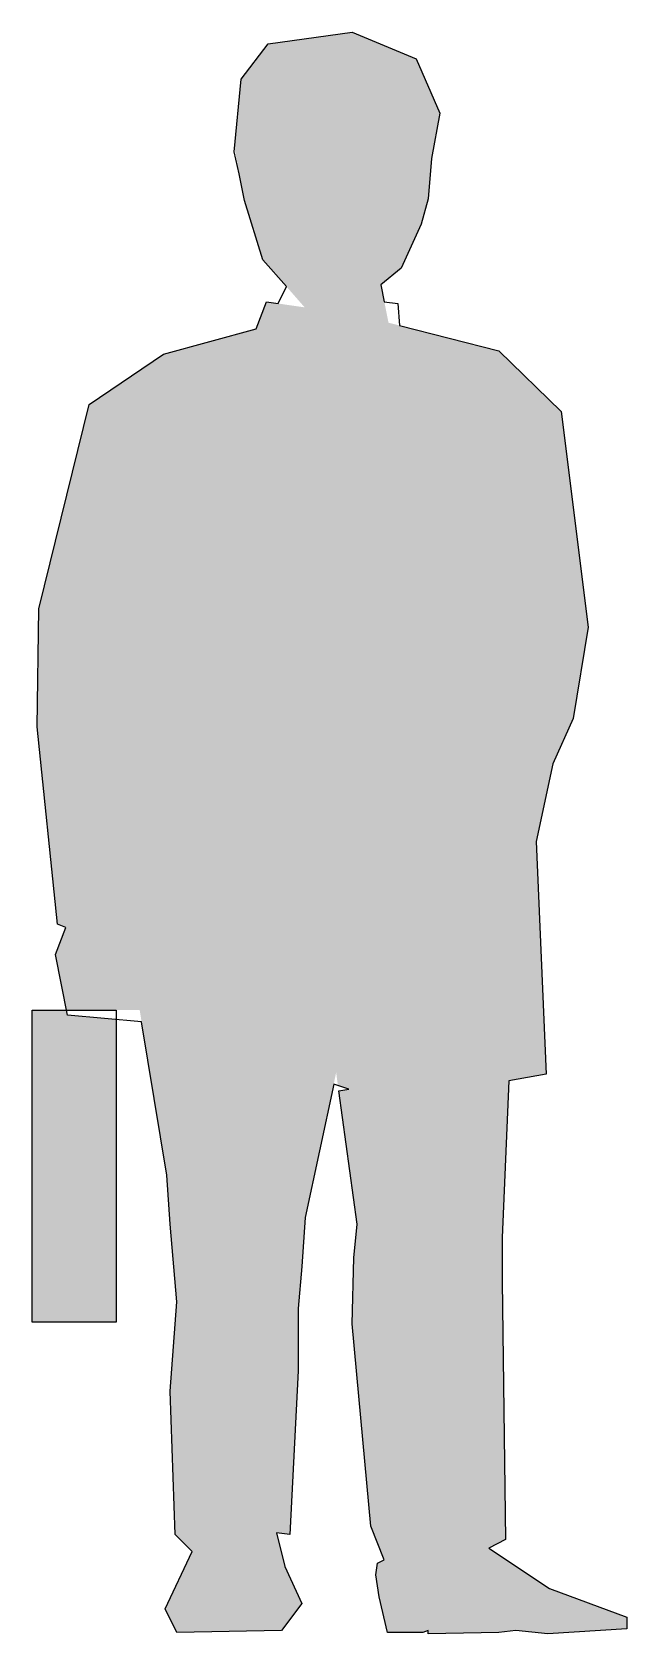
# Model space of a CAD drawing. Extents: x 2592 to 3015, y 119 to 1257.
import ezdxf

# ---------------------------------------------------------------- set-up
doc = ezdxf.new("R2010")
doc.units = 0
doc.layers.get('0').update_dxf_attribs({"linetype": 'CONTINUOUS'})

# ---------------------------------------------------------------- blocks, each defined once
blk = doc.blocks.new('*U0')
at = {"linetype": 'CONTINUOUS'}
for points in [[(2819.6, 1256.5), (2759.8, 1248.1), (2865.1, 1237.4)], [(2759.8, 1248.1), (2740.6, 1223), (2865.1, 1237.4)], [(2865.1, 1237.4), (2740.6, 1223), (2881.9, 1199)], [(2740.6, 1223), (2736, 1173.9), (2881.9, 1199)], [(2881.9, 1199), (2736, 1173.9), (2875.9, 1166.7)], [(2736, 1173.9), (2743, 1136.8), (2875.9, 1166.7)], [(2875.9, 1166.7), (2743, 1136.8), (2873.5, 1138)], [(2873.5, 1138), (2743, 1136.8), (2868.7, 1120)], [(2743, 1136.8), (2756.2, 1094.8), (2868.7, 1120)], [(2868.7, 1120), (2756.2, 1094.8), (2854.4, 1088.9)], [(2756.2, 1094.8), (2785.8, 1061), (2854.4, 1088.9)], [(2854.4, 1088.9), (2785.8, 1061), (2840, 1076.9)], [(2840, 1076.9), (2785.8, 1061), (2845.4, 1050.1)], [(2758.6, 1064.9), (2751.4, 1045.7), (2785.8, 1061)], [(2785.8, 1061), (2751.4, 1045.7), (2845.4, 1050.1)], [(2845.4, 1050.1), (2751.4, 1045.7), (2923.8, 1030.2)], [(2751.4, 1045.7), (2685.5, 1027.8), (2923.8, 1030.2)], [(2685.5, 1027.8), (2632.8, 991.9), (2968.1, 987.1)], [(2923.8, 1030.2), (2685.5, 1027.8), (2968.1, 987.1)], [(2632.8, 991.9), (2596.9, 847), (2968.1, 987.1)], [(2968.1, 987.1), (2596.9, 847), (2987.3, 833.8)], [(2596.9, 847), (2595.7, 763.1), (2987.3, 833.8)], [(2987.3, 833.8), (2595.7, 763.1), (2976.5, 769.1)], [(2976.5, 769.1), (2595.7, 763.1), (2962.1, 736.8)], [(2595.7, 763.1), (2610.1, 623), (2962.1, 736.8)], [(2962.1, 736.8), (2610.1, 623), (2950.2, 681.7)], [(2950.2, 681.7), (2610.1, 623), (2957.4, 516.4)], [(2616.1, 620.6), (2608.9, 601.5), (2668.6, 561.9)], [(2610.1, 623), (2616.1, 620.6), (2957.4, 516.4)], [(2616.1, 620.6), (2668.6, 561.9), (2808.2, 517.5)], [(2616.1, 620.6), (2808.2, 517.5), (2957.4, 516.4)], [(2608.9, 601.5), (2616.6, 561.9), (2668.6, 561.9)], [(2617.3, 558.3), (2616.6, 561.9), (2592.1, 561.9)], [(2592.1, 561.9), (2592.1, 340.4), (2617.3, 558.3)], [(2617.3, 558.3), (2592.1, 340.4), (2652, 555.2)], [(2668.6, 561.9), (2687.9, 444.6), (2808.2, 517.5)], [(2652, 555.2), (2592.1, 340.4), (2652, 340.4)], [(2808.2, 517.5), (2687.9, 444.6), (2786.1, 414.6)], [(2808.2, 517.5), (2809.5, 508.2), (2957.4, 516.4)], [(2957.4, 516.4), (2809.5, 508.2), (2931, 511.6)], [(2931, 511.6), (2809.5, 508.2), (2817.2, 505.7)], [(2817.2, 505.7), (2810.1, 504.5), (2926.2, 400.3)], [(2810.1, 504.5), (2823.2, 409.9), (2926.2, 400.3)], [(2931, 511.6), (2817.2, 505.7), (2926.2, 400.3)], [(2687.9, 444.6), (2690.3, 409.9), (2786.1, 414.6)], [(2786.1, 414.6), (2690.3, 409.9), (2783.7, 379.9)], [(2690.3, 409.9), (2695.1, 354.8), (2783.7, 379.9)], [(2823.2, 409.9), (2820.8, 385.9), (2926.2, 400.3)], [(2926.2, 400.3), (2820.8, 385.9), (2926.2, 369.1)], [(2783.7, 379.9), (2695.1, 354.8), (2781.3, 350)], [(2820.8, 385.9), (2819.6, 339.2), (2926.2, 369.1)], [(2926.2, 369.1), (2819.6, 339.2), (2928.6, 185.9)], [(2695.1, 354.8), (2690.3, 291.3), (2781.3, 350)], [(2781.3, 350), (2690.3, 291.3), (2781.3, 305.7)], [(2819.6, 339.2), (2824.4, 287.7), (2928.6, 185.9)], [(2781.3, 305.7), (2690.3, 291.3), (2765.8, 190.7)], [(2781.3, 305.7), (2765.8, 190.7), (2775.3, 189.5)], [(2690.3, 291.3), (2693.9, 189.5), (2765.8, 190.7)], [(2824.4, 287.7), (2832.8, 195.5), (2928.6, 185.9)], [(2832.8, 195.5), (2842.4, 171.5), (2928.6, 185.9)], [(2765.8, 190.7), (2693.9, 189.5), (2771.7, 166.8)], [(2693.9, 189.5), (2705.9, 177.5), (2771.7, 166.8)], [(2928.6, 185.9), (2842.4, 171.5), (2916.6, 179.9)], [(2705.9, 177.5), (2686.7, 136.8), (2771.7, 166.8)], [(2842.4, 171.5), (2837.6, 169.1), (2959.8, 151.2)], [(2916.6, 179.9), (2842.4, 171.5), (2959.8, 151.2)], [(2771.7, 166.8), (2686.7, 136.8), (2783.7, 140.4)], [(2837.6, 169.1), (2836.4, 160.8), (2959.8, 151.2)], [(2836.4, 160.8), (2838.8, 145.2), (2959.8, 151.2)], [(2959.8, 151.2), (2838.8, 145.2), (3014.8, 130.8)], [(2783.7, 140.4), (2686.7, 136.8), (2769.3, 121.2)], [(2686.7, 136.8), (2695.1, 120), (2769.3, 121.2)], [(2838.8, 145.2), (2844.8, 120), (3014.8, 130.8)], [(3014.8, 130.8), (2844.8, 120), (2873.5, 121.2)], [(3014.8, 130.8), (2873.5, 121.2), (2935.8, 121.2)], [(3014.8, 130.8), (2935.8, 121.2), (3014.8, 122.4)], [(2873.5, 121.2), (2844.8, 120), (2869.9, 120)], [(2873.5, 121.2), (2873.5, 118.9), (2923.8, 120)], [(2935.8, 121.2), (2873.5, 121.2), (2923.8, 120)], [(3014.8, 122.4), (2935.8, 121.2), (2958.6, 118.9)]]:
    blk.add_solid(points, dxfattribs=at)

msp = doc.modelspace()

# ---------------------------------------------------------------- linework, layer by layer
at = {"color": 0}
for points in [[(2759.8, 1248.1), (2819.6, 1256.5), (2865.1, 1237.4), (2881.9, 1199), (2875.9, 1166.7), (2873.5, 1138), (2868.7, 1120), (2854.4, 1088.9), (2840, 1076.9), (2842.4, 1064.9), (2852, 1063.7), (2853.2, 1048.1), (2923.8, 1030.2), (2968.1, 987.1), (2987.3, 833.8), (2976.5, 769.1), (2962.1, 736.8), (2950.2, 681.7), (2957.4, 516.4), (2931, 511.6), (2926.2, 400.3), (2926.2, 369.1), (2928.6, 185.9), (2916.6, 179.9), (2959.8, 151.2), (3014.8, 130.8), (3014.8, 122.4), (2958.6, 118.9), (2935.8, 121.2), (2923.8, 120), (2873.5, 118.9), (2873.5, 121.2), (2869.9, 120), (2844.8, 120), (2838.8, 145.2), (2836.4, 160.8), (2837.6, 169.1), (2842.4, 171.5), (2832.8, 195.5), (2824.4, 287.7), (2819.6, 339.2), (2820.8, 385.9), (2823.2, 409.9), (2810.1, 504.5), (2817.2, 505.7), (2806.5, 509.2), (2786.1, 414.6), (2783.7, 379.9), (2781.3, 350), (2781.3, 305.7), (2775.3, 189.5), (2765.8, 190.7), (2771.7, 166.8), (2783.7, 140.4), (2769.3, 121.2), (2695.1, 120), (2686.7, 136.8), (2705.9, 177.5), (2693.9, 189.5), (2690.3, 291.3), (2695.1, 354.8), (2690.3, 409.9), (2687.9, 444.6), (2669.9, 553.6), (2617.3, 558.3), (2608.9, 601.5), (2616.1, 620.6), (2610.1, 623), (2595.7, 763.1), (2596.9, 847), (2632.8, 991.9), (2685.5, 1027.8), (2751.4, 1045.7), (2758.6, 1064.9), (2767, 1063.7), (2772.9, 1075.7), (2756.2, 1094.8), (2743, 1136.8), (2739.4, 1155.9), (2735.8, 1171.5), (2740.6, 1223), (2759.8, 1248.1)], [(2759.8, 1248.1), (2819.6, 1256.5), (2865.1, 1237.4), (2881.9, 1199), (2875.9, 1166.7), (2873.5, 1138), (2868.7, 1120), (2854.4, 1088.9), (2840, 1076.9), (2842.4, 1064.9), (2852, 1063.7), (2853.2, 1048.1), (2923.8, 1030.2), (2968.1, 987.1), (2987.3, 833.8), (2976.5, 769.1), (2962.1, 736.8), (2950.2, 681.7), (2957.4, 516.4), (2931, 511.6), (2926.2, 400.3), (2926.2, 369.1), (2928.6, 185.9), (2916.6, 179.9), (2959.8, 151.2), (3014.8, 130.8), (3014.8, 122.4), (2958.6, 118.9), (2935.8, 121.2), (2923.8, 120), (2873.5, 118.9), (2873.5, 121.2), (2869.9, 120), (2844.8, 120), (2838.8, 145.2), (2836.4, 160.8), (2837.6, 169.1), (2842.4, 171.5), (2832.8, 195.5), (2824.4, 287.7), (2819.6, 339.2), (2820.8, 385.9), (2823.2, 409.9), (2810.1, 504.5), (2817.2, 505.7), (2806.5, 509.2), (2786.1, 414.6), (2783.7, 379.9), (2781.3, 350), (2781.3, 305.7), (2775.3, 189.5), (2765.8, 190.7), (2771.7, 166.8), (2783.7, 140.4), (2769.3, 121.2), (2695.1, 120), (2686.7, 136.8), (2705.9, 177.5), (2693.9, 189.5), (2690.3, 291.3), (2695.1, 354.8), (2690.3, 409.9), (2687.9, 444.6), (2669.9, 553.6), (2617.3, 558.3), (2608.9, 601.5), (2616.1, 620.6), (2610.1, 623), (2595.7, 763.1), (2596.9, 847), (2632.8, 991.9), (2685.5, 1027.8), (2751.4, 1045.7), (2758.6, 1064.9), (2767, 1063.7), (2772.9, 1075.7), (2756.2, 1094.8), (2743, 1136.8), (2739.4, 1155.9), (2735.8, 1171.5), (2740.6, 1223), (2759.8, 1248.1), (2759.8, 1248.1)], [(2592.1, 561.9), (2652, 561.9), (2652, 340.4), (2592.1, 340.4), (2592.1, 561.9)], [(2592.1, 561.9), (2652, 561.9), (2652, 340.4), (2592.1, 340.4), (2592.1, 561.9), (2592.1, 561.9)]]:
    msp.add_lwpolyline(points, dxfattribs=at)

# ---------------------------------------------------------------- block references
at = {"color": 0, "linetype": 'CONTINUOUS'}
msp.add_blockref('*U0', (0, 0), dxfattribs=at)

doc.saveas('drawing.dxf')
